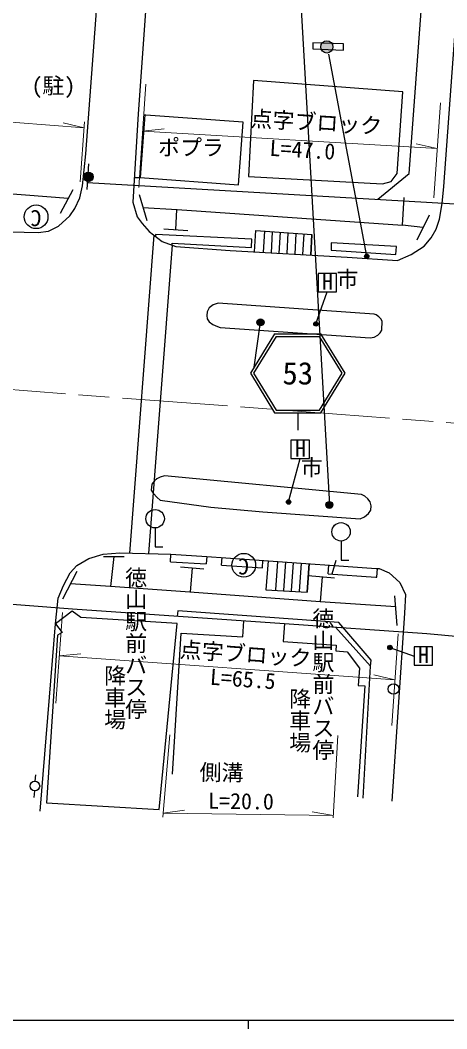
# Model space of a CAD drawing. Units: millimetres at full size, sheet at 1:1000; details may follow other scales. Extents: x 40000 to 680000, y 20000 to 380000.
# Drawn here: x 242038 to 290638, y 204000 to 319060 of the extents above; entities that cross this region are included whole.
import ezdxf
from ezdxf.enums import TextEntityAlignment as Align

# ---------------------------------------------------------------- set-up
doc = ezdxf.new("R2010")
doc.units = ezdxf.units.MM
doc.header["$LTSCALE"] = 1000
doc.linetypes.add('CHAIN', pattern=[18.5, 12, -1.5, 3.5, -1.5])
for name, color, linetype, lineweight in [('M-BGD', 7, 'Continuous', 25), ('M-BGD-EXST', 7, 'Continuous', 25), ('M-BMK', 2, 'CHAIN', 13), ('M-STR-HTXT', 7, 'Continuous', 13), ('M-STR-STR3', 7, 'Continuous', 25), ('M-STR-STRC', 7, 'Continuous', 25), ('M-STR-STRD', 8, 'Continuous', 25), ('M-TTL-BAND', 7, 'Continuous', 25)]:
    doc.layers.add(name, color=color, linetype=linetype, lineweight=lineweight)
doc.layers.add('M-BMK-HTXT', color=7, linetype='Continuous')
doc.styles.add('@ＭＳ ゴシック', font='')
doc.styles.add('ＭＳ ゴシック', font='')
doc.styles.get('@ＭＳ ゴシック').set_extended_font_data('@MS Gothic')
doc.styles.get('ＭＳ ゴシック').set_extended_font_data('MS Gothic')

msp = doc.modelspace()

# ---------------------------------------------------------------- hatches: boundary and pattern name
at = {"layer": 'M-BGD'}
for points in [[(276451, 316480, 1), (277488, 315539, 1)], [(249754, 301734, 0.1837), (249405, 301557, 0.57016), (249684, 300652)], [(249754, 301734), (249684, 300652, 0.27376), (250220, 300817, 0.68962)]]:
    msp.add_hatch(color=256, dxfattribs=at).paths.add_polyline_path(points)
at = {"layer": 'M-BGD-EXST'}
for points in [[(281703, 291962, 1), (281332, 292298, 1)], [(275908, 284240, 1), (275538, 284576, 1)], [(272797, 263929, 1), (272426, 264265, 1)], [(284339, 247332, 1), (283968, 247668, 1)]]:
    msp.add_hatch(color=256, dxfattribs=at).paths.add_polyline_path(points)
at = {"layer": 'M-STR-STRC'}
for points in [[(269710, 284332, 1), (269117, 284870, 1)], [(277557, 263497, 1), (276965, 264034, 1)]]:
    msp.add_hatch(color=256, dxfattribs=at).paths.add_polyline_path(points)

# ---------------------------------------------------------------- linework, layer by layer
at = {"layer": 'M-BGD'}
for p, q in [((256228, 308247), (255699, 301097)), ((256356, 308238), (256228, 308247)), ((249813, 302657), (249626, 299745)), ((248031, 299711), (246590, 297024)), ((255593, 299174), (256454, 296198)), ((259765, 295152), (259888, 297481)), ((288627, 296831), (287210, 293977)), ((258407, 295249), (261122, 295056)), ((287919, 295404), (285574, 295665)), ((257412, 261142), (257412, 258968)), ((257412, 258968), (258302, 258968)), ((278589, 259645), (278589, 257471)), ((251531, 257881), (253889, 257881)), ((252710, 257881), (252340, 254443)), ((259177, 257280), (259216, 258129)), ((263298, 257873), (263243, 257025)), ((264977, 256908), (265034, 257756)), ((259177, 257280), (263243, 257025)), ((260285, 256706), (262960, 256480)), ((261623, 256593), (261415, 253814)), ((264977, 256908), (269634, 256593)), ((269634, 256593), (269692, 257441)), ((277118, 255904), (277190, 256901)), ((277984, 257432), (277556, 255872)), ((278589, 257471), (279479, 257471)), ((248474, 256170), (246853, 253026)), ((274848, 255695), (277829, 255460)), ((276457, 255568), (276222, 252709)), ((282657, 255513), (282729, 256513)), ((284983, 250007), (284730, 253393)), ((243752, 232240), (243814, 232987)), ((243662, 231144), (243600, 230396))]:
    msp.add_line(p, q, dxfattribs=at)
for points in [[(231356, 295162), (244068, 294829), (245266, 294986), (246401, 295572), (247679, 296733), (248266, 297594), (248814, 298784), (249152, 300146), (249507, 303803), (252375, 342048)], [(257843, 341327), (255491, 308390), (254869, 298291), (255374, 296630), (255938, 295851), (256724, 294948), (258207, 293802), (259784, 293229), (265961, 292799), (279302, 292030), (285031, 291652), (286572, 292311), (288055, 293291), (288848, 294230), (289432, 295235), (289795, 296347), (290116, 298166), (290303, 300091), (292551, 330800)], [(282780, 298628), (286347, 301557), (288472, 330436)], [(206335, 324393), (224969, 300528), (233367, 299841), (247520, 298757)], [(255041, 301096), (255699, 301097), (266895, 300270), (267424, 307420), (256356, 308238)], [(249677, 300540), (293562, 298006), (296789, 297571), (300866, 297038), (303794, 296799), (312862, 296196), (327159, 294976), (341808, 294132), (347330, 293649), (355186, 292975), (361042, 292521), (372061, 291498), (384022, 290589), (394647, 289881), (396161, 289601), (399437, 289786), (401773, 289786), (400907, 296603)], [(256024, 297686), (259926, 297479), (285574, 295665), (285799, 298839)], [(259367, 293380), (259363, 293615), (268378, 293137), (268415, 294063), (257452, 294627), (257466, 294375)], [(244303, 228836), (246069, 250201), (246352, 253115), (246953, 254560), (247733, 256009), (248496, 256849), (249869, 257650), (251497, 258155), (253406, 258304), (259216, 258129), (263298, 257873), (269794, 257434), (282589, 256513), (282931, 256513), (284075, 256024), (285288, 254923), (285949, 253545), (285834, 251434), (284387, 229962)], [(277118, 255904), (282554, 255513), (282657, 255513)], [(187392, 229220), (188794, 235090), (214090, 254495), (232270, 253111), (247993, 251928), (272145, 250219), (288366, 249082), (295372, 248457)], [(284823, 252149), (276222, 252709), (261349, 253819), (252340, 254443), (247752, 254769)], [(281943, 245367), (282011, 246072), (278338, 250332), (259980, 251677), (259937, 251083)], [(259375, 233056), (260364, 249142), (267402, 248710), (267531, 250545)], [(272145, 250219), (272001, 248188), (278028, 247762), (277982, 247114), (279293, 247021), (280689, 245156), (280556, 243166), (281305, 243116), (280457, 230451)], [(281103, 230300), (281943, 245367), (277977, 249810)]]:
    msp.add_lwpolyline(points, dxfattribs=at)
for points in [[(275364, 315778), (278862, 315657), (278886, 316356), (275388, 316478)], [(268625, 312172), (268033, 301228), (283313, 300402), (284316, 300655), (284971, 301557), (285613, 310877)], [(277451, 293672), (277472, 292837), (284834, 292346), (284893, 293234)], [(245027, 229774), (257880, 229029), (259934, 250230), (248941, 250932), (247970, 251649), (246069, 250201), (246810, 249228), (246299, 248919)]]:
    msp.add_lwpolyline(points, close=True, dxfattribs=at)
for centre, radius in [((276969, 316010), 700), ((249813, 301187), 550), ((257412, 262192), 1050), ((278589, 260695), 1050), ((284565, 242762), 600), ((243707, 231692), 550)]:
    msp.add_circle(centre, radius, dxfattribs=at)
at = {"layer": 'M-BGD-EXST'}
for p, q in [((281518, 292130), (277195, 315182)), ((278073, 290170), (275973, 290170)), ((275973, 290170), (275973, 288070)), ((278073, 288070), (278073, 290170)), ((275723, 284408), (277023, 288070)), ((275973, 288070), (278073, 288070)), ((274987, 271142), (272887, 271142)), ((272887, 271142), (272887, 269042)), ((274987, 269042), (274987, 271142)), ((272611, 264097), (273937, 269042)), ((272887, 269042), (274987, 269042)), ((284154, 247500), (286911, 246528)), ((289011, 247578), (286911, 247578)), ((286911, 247578), (286911, 245478)), ((289011, 245478), (289011, 247578)), ((286911, 245478), (289011, 245478))]:
    msp.add_line(p, q, dxfattribs=at)
for centre, radius in [((243854, 296627), 1350), ((281518, 292130), 250), ((275723, 284408), 250), ((272611, 264097), 250), ((267509, 256886), 1350), ((284154, 247500), 250)]:
    msp.add_circle(centre, radius, dxfattribs=at)
at = {"layer": 'M-BMK'}
msp.add_lwpolyline([(497809, 293040), (478953, 283993), (471558, 280835), (459440, 276523), (455745, 275404), (445014, 272570), (432098, 269649), (427318, 268835), (419773, 267569), (413377, 266963), (407280, 266518), (401533, 266169), (387596, 266171), (376784, 266609), (356609, 268200), (320988, 270859), (221221, 278418)], dxfattribs=at)
at = {"layer": 'M-STR-HTXT'}
for p, q in [((256368, 311742), (255568, 299962)), ((289931, 309624), (289146, 298786)), ((249314, 306784), (246926, 307355)), ((249364, 307465), (248862, 300624)), ((256006, 306416), (258450, 306656)), ((289555, 304422), (256006, 306416)), ((289555, 304422), (287157, 304949)), ((246851, 251493), (246091, 241160)), ((285087, 249064), (284382, 238590)), ((246488, 246567), (248935, 246777)), ((246488, 246567), (284733, 243817)), ((284733, 243817), (282342, 244374)), ((259075, 237552), (258272, 228140)), ((278228, 237456), (277706, 228068)), ((258311, 228605), (260741, 228955)), ((258311, 228605), (277721, 228338)), ((277721, 228338), (275302, 228755))]:
    msp.add_line(p, q, dxfattribs=at)
msp.add_lwpolyline([(212576, 329262), (226018, 312073), (227395, 310728), (228702, 309804), (230185, 309125), (231953, 308498), (233652, 308004), (249314, 306784)], dxfattribs=at)
at = {"layer": 'M-STR-STR3'}
for p, q in [((269752, 292580), (269891, 294999)), ((270650, 292529), (270789, 294932)), ((271549, 292477), (271686, 294865)), ((272447, 292425), (272584, 294798)), ((273346, 292373), (273482, 294732)), ((274244, 292321), (274379, 294665)), ((275143, 292270), (275277, 294598)), ((271356, 257321), (271123, 254083)), ((272254, 257257), (272021, 254019)), ((273151, 257192), (272918, 253954)), ((274049, 257127), (273816, 253890)), ((274947, 257063), (274714, 253825))]:
    msp.add_line(p, q, dxfattribs=at)
for points in [[(268713, 292640), (268870, 295075), (275277, 294598), (275143, 292270)], [(270304, 257397), (270027, 254095), (274714, 253825), (274947, 257063)]]:
    msp.add_lwpolyline(points, dxfattribs=at)
at = {"layer": 'M-STR-STRC'}
for p, q in [((273654, 327039), (277261, 263766)), ((257263, 294532), (254474, 258272)), ((259367, 293380), (256662, 258206)), ((268681, 279476), (269414, 284601)), ((271021, 283285), (268257, 278785)), ((271021, 283285), (276293, 283285)), ((279057, 278785), (276293, 283285)), ((271188, 282985), (268609, 278785)), ((271188, 282985), (276125, 282985)), ((278705, 278785), (276125, 282985)), ((268257, 278785), (271021, 274285)), ((268609, 278785), (271188, 274585)), ((276125, 274585), (278705, 278785)), ((276293, 274285), (279057, 278785)), ((271021, 274285), (276293, 274285)), ((271188, 274585), (276125, 274585)), ((273657, 274285), (273657, 272285))]:
    msp.add_line(p, q, dxfattribs=at)
for centre in [(269414, 284601), (277261, 263766)]:
    msp.add_circle(centre, 400, dxfattribs=at)
at = {"layer": 'M-STR-STRD'}
for points in [[(264592, 286770), (264020, 286581), (263584, 286237), (263347, 285806), (263288, 285367), (263354, 284999), (263581, 284638), (263967, 284350), (264512, 284102), (264823, 284004), (281895, 282830), (282377, 282906), (282784, 283111), (283050, 283378), (283243, 283689), (283263, 284710), (283110, 285004), (282879, 285213), (282601, 285443), (282366, 285524)], [(258470, 267091), (257998, 266931), (257611, 266723), (257325, 266501), (257025, 266124), (256948, 265439), (257196, 265088), (257649, 264593), (257981, 264312), (263758, 263491), (269695, 262960), (280782, 262182), (281279, 262404), (281713, 262789), (281983, 263156), (282012, 263676), (281892, 264101), (281655, 264443), (281298, 264746), (280934, 264971)]]:
    msp.add_lwpolyline(points, close=True, dxfattribs=at)
at = {"layer": 'M-TTL-BAND'}
for p, q in [((40000, 205000), (579000, 205000)), ((268000, 205000), (268000, 204000))]:
    msp.add_line(p, q, dxfattribs=at)

# ---------------------------------------------------------------- texts
at = {"layer": 'M-BGD-EXST', "style": 'ＭＳ ゴシック'}
for p in [(244509, 297920), (268164, 258179)]:
    msp.add_text('C', height=1833, rotation=178.508, dxfattribs=at).set_placement(p, align=Align.BOTTOM_LEFT)
for s, p in [('H', (276426, 287761)), ('市', (278073, 288070)), ('H', (273340, 268734)), ('市', (273997, 266562)), ('H', (287364, 245170))]:
    msp.add_text(s, height=1833, dxfattribs=at).set_placement(p, align=Align.BOTTOM_LEFT)
at = {"layer": 'M-BMK-HTXT', "style": 'ＭＳ ゴシック'}
for s, p in [('(駐)', (243327, 310120)), ('ポプラ', (257746, 303077))]:
    msp.add_text(s, height=1833, dxfattribs=at).set_placement(p, align=Align.BOTTOM_LEFT)
at = {"layer": 'M-BMK-HTXT', "style": '@ＭＳ ゴシック'}
for s, p in [('徳山駅前バス停', (253748, 256750)), ('徳山駅前バス停', (275079, 252081)), ('降車場', (251350, 245560)), ('降車場', (272435, 242917))]:
    msp.add_text(s, height=1833, rotation=270, dxfattribs=at).set_placement(p, align=Align.BOTTOM_LEFT)
at = {"layer": 'M-STR-HTXT', "style": 'ＭＳ ゴシック'}
for s, rotation, p in [('点字ブロック', 356.599, (268206, 306401)), ('L=47.0', 356.599, (270377, 303042)), ('点字ブロック', 355.886, (260133, 245845)), ('L=65.5', 355.886, (263571, 242713)), ('側溝', 359.212, (262452, 231814)), ('L=20.0', 359.212, (263434, 228560))]:
    msp.add_text(s, height=1833, rotation=rotation, dxfattribs=at).set_placement(p, align=Align.BOTTOM_LEFT)
at = {"layer": 'M-STR-STRC', "style": 'ＭＳ ゴシック'}
msp.add_text('53', height=2566, dxfattribs=at).set_placement((273657, 278785), align=Align.MIDDLE_CENTER)

doc.saveas('drawing.dxf')
